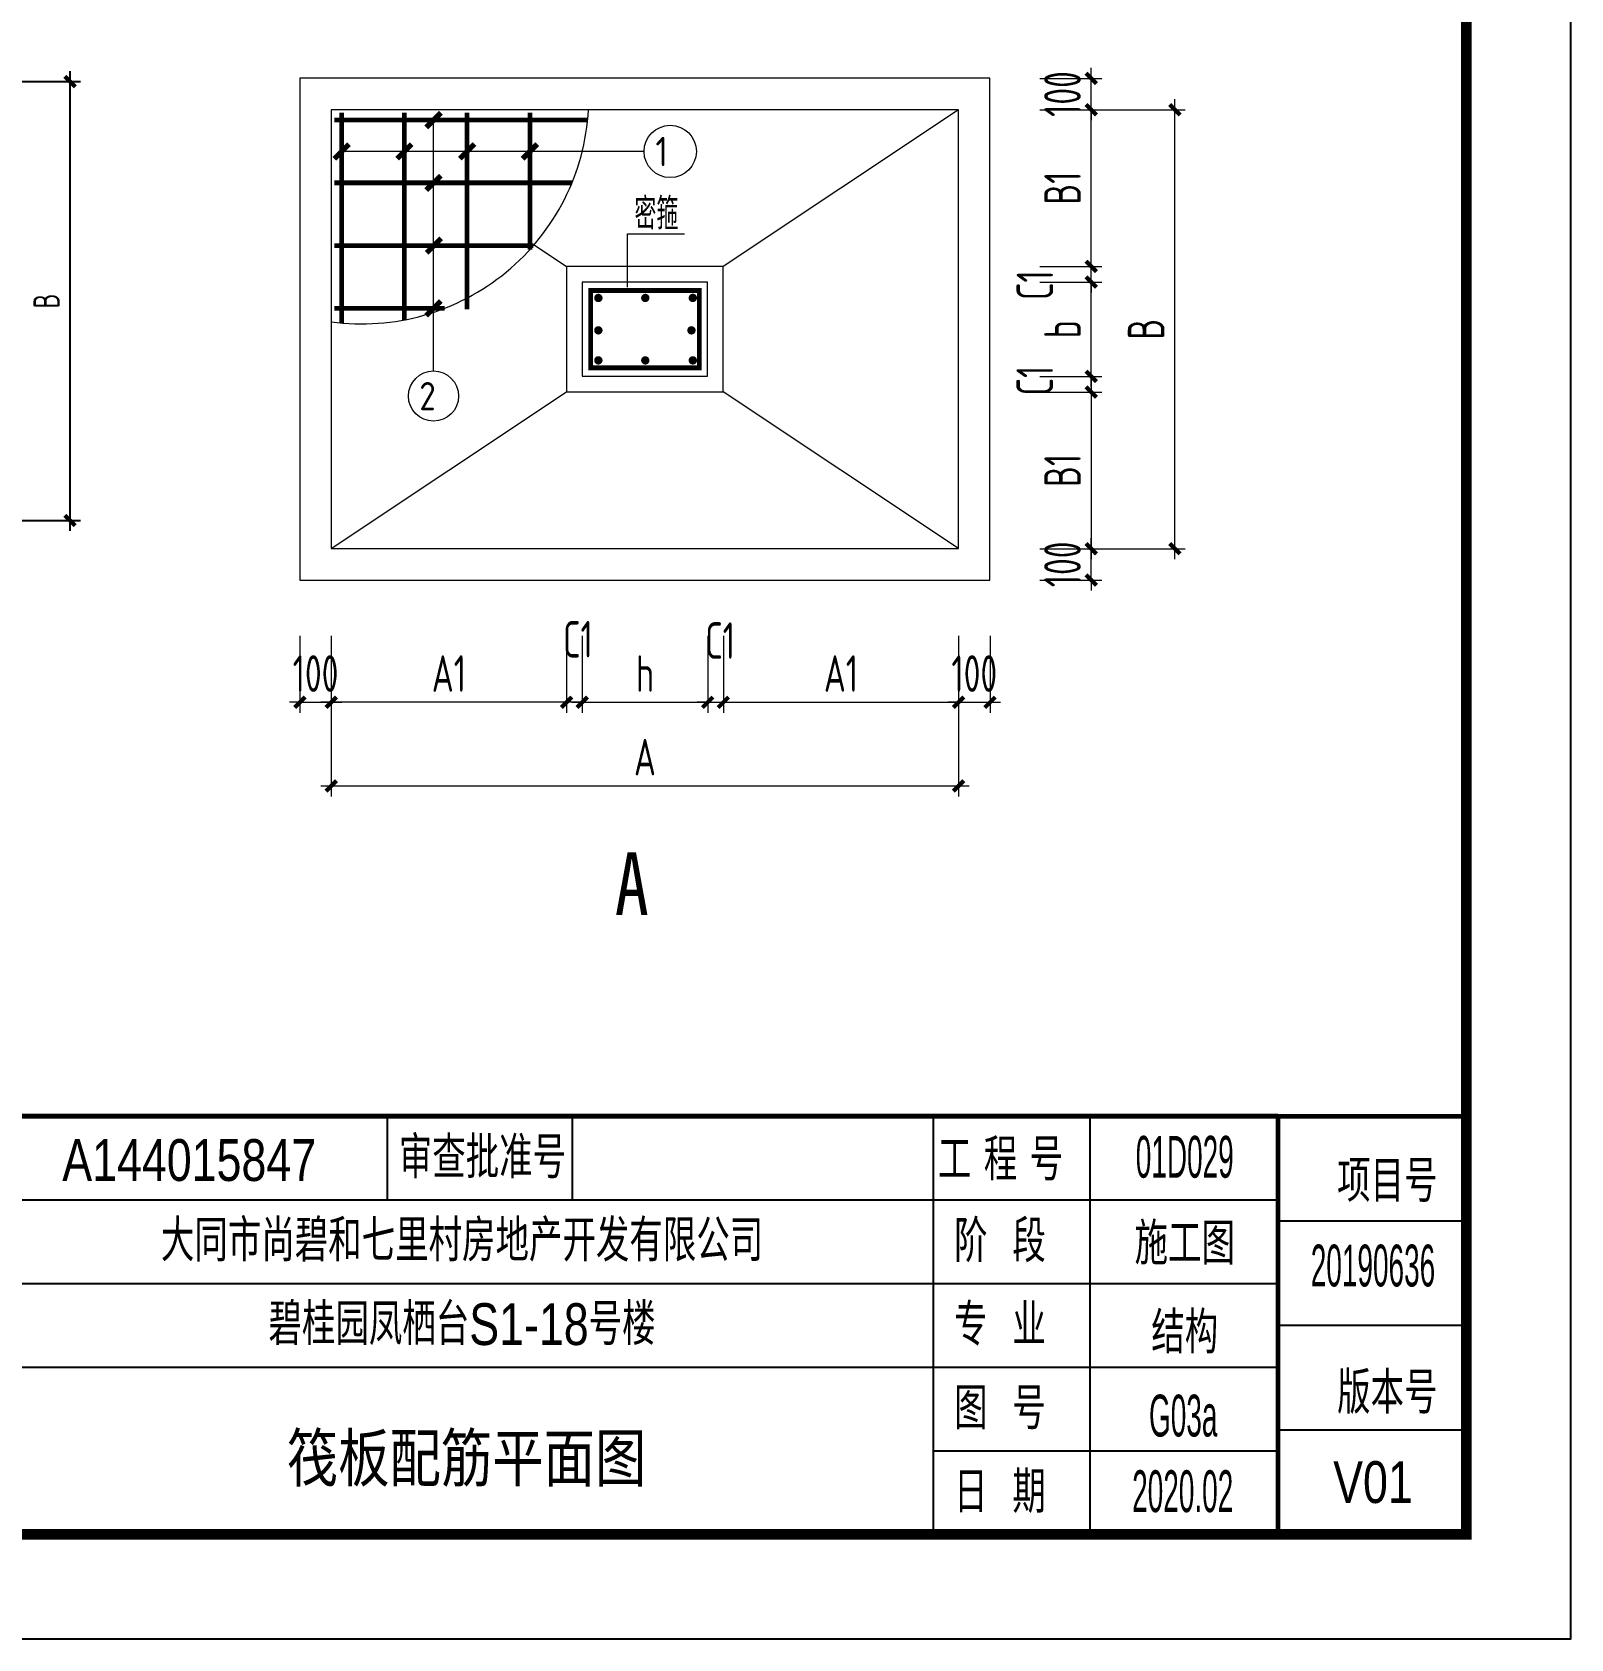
# Model space of a CAD drawing. Extents: x 5874492 to 7194610, y -939842 to -279257.
# Drawn here: x 6170804 to 6185519, y -594709 to -579336 of the extents above; entities that cross this region are included whole.
import ezdxf
from ezdxf.enums import TextEntityAlignment as Align

# ---------------------------------------------------------------- set-up
doc = ezdxf.new("R2010")
doc.units = 0
doc.header["$LTSCALE"] = 1000
doc.layers.add('$AUDIT_BAD_LAYER2', color=7, linetype='Continuous')
doc.layers.add('Y-云图图框', color=7, linetype='Continuous')
for name, color, linetype, lineweight in [('S-墙柱-WALL', 6, 'Continuous', 20), ('S-大样-REIN', 1, 'Continuous', 20), ('S-板-DIM', 3, 'Continuous', 20), ('S-轴网-标注', 3, 'Continuous', 20), ('S-通用-TEXT', 7, 'Continuous', 20)]:
    doc.layers.add(name, color=color, linetype=linetype, lineweight=lineweight)
doc.styles.add('_YT_Name', font='', dxfattribs={"width": 0.8})
doc.styles.add('_YT_Sign_Text', font='ros.shx', dxfattribs={"width": 0.8, "bigfont": 'hztxt.shx'})
doc.styles.get("Standard").update_dxf_attribs({"font": 'gbenor.shx', "bigfont": 'gbcbig.shx'})
doc.styles.add('TSSD_Dimension', font='tssdeng.shx', dxfattribs={"width": 0.7, "bigfont": 'tssdchn.shx'})
doc.styles.add('TSSD_Rein', font='tssdeng.shx', dxfattribs={"width": 0.7, "bigfont": 'hztxt.shx'})
doc.styles.add('黑体', font='', dxfattribs={"width": 0.8})
doc.styles.get('_YT_Name').set_extended_font_data('SimHei')
doc.styles.get('黑体').set_extended_font_data('SimHei')
doc.dimstyles.new('TSSD_20_100', dxfattribs={"dimtxt": 250, "dimasz": 100, "dimexe": 100, "dimexo": 250, "dimgap": 100, "dimtad": 1, "dimdec": 0, "dimlfac": 0.2, "dimzin": 0, "dimdsep": 46, "dimtxsty": 'TSSD_Dimension', "dimblk": 'ARCHTICK', "dimcen": 0, "dimdle": 100, "dimclrt": 7, "dimadec": 0, "dimazin": 0, "dimtfac": 1, "dimtdec": 0, "dimtix": 1, "dimtmove": 2, "dimatfit": 3, "dimfxl": 0, "dimtolj": 1, "dimtzin": 0, "dimarcsym": 0})

# ---------------------------------------------------------------- blocks, each defined once
blk = doc.blocks.new('_ArchTick')
at = {"color": 0, "linetype": 'ByBlock', "const_width": 0.4}
blk.add_lwpolyline([(-0.5, -0.5), (0.5, 0.5)], dxfattribs=at)
blk = doc.blocks.new('*D438')
at = {"layer": '$AUDIT_BAD_LAYER2', "color": 0, "lineweight": -2, "transparency": 16777216}
for p, q in [((-298187, 3069673), (-298187, 3068138)), ((-292187, 3069673), (-292187, 3068138)), ((-298287, 3068238), (-292087, 3068238))]:
    blk.add_line(p, q, dxfattribs=at)
at = {"layer": 'Defpoints', "color": 0, "transparency": 16777216}
for p in [(-298187, 3069923), (-292187, 3069923), (-292187, 3068238)]:
    blk.add_point(p, dxfattribs=at)
at = {"layer": '$AUDIT_BAD_LAYER2', "color": 0, "lineweight": -2, "transparency": 16777216, "xscale": 100, "yscale": 100, "zscale": 100, "rotation": 180}
blk.add_blockref('_ArchTick', (-298187, 3068238), dxfattribs=at)
at = {"layer": '$AUDIT_BAD_LAYER2', "color": 0, "lineweight": -2, "transparency": 16777216, "xscale": 100, "yscale": 100, "zscale": 100}
blk.add_blockref('_ArchTick', (-292187, 3068238), dxfattribs=at)
at = {"layer": '$AUDIT_BAD_LAYER2', "color": 7, "transparency": 16777216, "insert": (-295187, 3068513), "char_height": 350, "attachment_point": 5, "style": 'TSSD_Dimension'}
blk.add_mtext('\\A1;A', dxfattribs=at)
blk = doc.blocks.new('*D439')
at = {"layer": '$AUDIT_BAD_LAYER2', "color": 0, "lineweight": -2, "transparency": 16777216}
for p, q in [((-294587, 3069673), (-294587, 3068938)), ((-294437, 3069673), (-294437, 3068938)), ((-294587, 3069038), (-294687, 3069038)), ((-294587, 3069038), (-294437, 3069038)), ((-294437, 3069038), (-294337, 3069038))]:
    blk.add_line(p, q, dxfattribs=at)
at = {"layer": 'Defpoints', "color": 0, "transparency": 16777216}
for p in [(-294587, 3069923), (-294437, 3069923), (-294437, 3069038)]:
    blk.add_point(p, dxfattribs=at)
at = {"layer": '$AUDIT_BAD_LAYER2', "color": 0, "lineweight": -2, "transparency": 16777216, "xscale": 100, "yscale": 100, "zscale": 100}
blk.add_blockref('_ArchTick', (-294587, 3069038), dxfattribs=at)
at = {"layer": '$AUDIT_BAD_LAYER2', "color": 0, "lineweight": -2, "transparency": 16777216, "xscale": 100, "yscale": 100, "zscale": 100, "rotation": 180}
blk.add_blockref('_ArchTick', (-294437, 3069038), dxfattribs=at)
at = {"layer": '$AUDIT_BAD_LAYER2', "color": 7, "transparency": 16777216, "insert": (-294468, 3069629), "char_height": 350, "attachment_point": 5, "style": 'TSSD_Dimension'}
blk.add_mtext('\\A1;C1', dxfattribs=at)
blk = doc.blocks.new('*D440')
at = {"layer": '$AUDIT_BAD_LAYER2', "color": 0, "lineweight": -2, "transparency": 16777216}
for p, q in [((-295787, 3069673), (-295787, 3068938)), ((-294587, 3069673), (-294587, 3068938)), ((-295887, 3069038), (-294487, 3069038))]:
    blk.add_line(p, q, dxfattribs=at)
at = {"layer": 'Defpoints', "color": 0, "transparency": 16777216}
for p in [(-295787, 3069923), (-294587, 3069923), (-294587, 3069038)]:
    blk.add_point(p, dxfattribs=at)
at = {"layer": '$AUDIT_BAD_LAYER2', "color": 0, "lineweight": -2, "transparency": 16777216, "xscale": 100, "yscale": 100, "zscale": 100, "rotation": 180}
blk.add_blockref('_ArchTick', (-295787, 3069038), dxfattribs=at)
at = {"layer": '$AUDIT_BAD_LAYER2', "color": 0, "lineweight": -2, "transparency": 16777216, "xscale": 100, "yscale": 100, "zscale": 100}
blk.add_blockref('_ArchTick', (-294587, 3069038), dxfattribs=at)
at = {"layer": '$AUDIT_BAD_LAYER2', "color": 7, "transparency": 16777216, "insert": (-295187, 3069313), "char_height": 350, "attachment_point": 5, "style": 'TSSD_Dimension'}
blk.add_mtext('\\A1;h', dxfattribs=at)
blk = doc.blocks.new('*D441')
at = {"layer": '$AUDIT_BAD_LAYER2', "color": 0, "lineweight": -2, "transparency": 16777216}
for p, q in [((-298487, 3069673), (-298487, 3068938)), ((-298187, 3069673), (-298187, 3068938)), ((-298487, 3069038), (-298587, 3069038)), ((-298487, 3069038), (-298187, 3069038)), ((-298187, 3069038), (-298087, 3069038))]:
    blk.add_line(p, q, dxfattribs=at)
at = {"layer": 'Defpoints', "color": 0, "transparency": 16777216}
for p in [(-298487, 3069923), (-298187, 3069923), (-298187, 3069038)]:
    blk.add_point(p, dxfattribs=at)
at = {"layer": '$AUDIT_BAD_LAYER2', "color": 0, "lineweight": -2, "transparency": 16777216, "xscale": 100, "yscale": 100, "zscale": 100}
blk.add_blockref('_ArchTick', (-298487, 3069038), dxfattribs=at)
at = {"layer": '$AUDIT_BAD_LAYER2', "color": 0, "lineweight": -2, "transparency": 16777216, "xscale": 100, "yscale": 100, "zscale": 100, "rotation": 180}
blk.add_blockref('_ArchTick', (-298187, 3069038), dxfattribs=at)
at = {"layer": '$AUDIT_BAD_LAYER2', "color": 7, "transparency": 16777216, "insert": (-298337, 3069313), "char_height": 350, "attachment_point": 5, "style": 'TSSD_Dimension'}
blk.add_mtext('\\A1;100', dxfattribs=at)
blk = doc.blocks.new('*D442')
at = {"layer": '$AUDIT_BAD_LAYER2', "color": 0, "lineweight": -2, "transparency": 16777216}
for p, q in [((-292187, 3069673), (-292187, 3068938)), ((-291887, 3069673), (-291887, 3068938)), ((-292187, 3069038), (-292287, 3069038)), ((-292187, 3069038), (-291887, 3069038)), ((-291887, 3069038), (-291787, 3069038))]:
    blk.add_line(p, q, dxfattribs=at)
at = {"layer": 'Defpoints', "color": 0, "transparency": 16777216}
for p in [(-292187, 3069923), (-291887, 3069923), (-291887, 3069038)]:
    blk.add_point(p, dxfattribs=at)
at = {"layer": '$AUDIT_BAD_LAYER2', "color": 0, "lineweight": -2, "transparency": 16777216, "xscale": 100, "yscale": 100, "zscale": 100}
blk.add_blockref('_ArchTick', (-292187, 3069038), dxfattribs=at)
at = {"layer": '$AUDIT_BAD_LAYER2', "color": 0, "lineweight": -2, "transparency": 16777216, "xscale": 100, "yscale": 100, "zscale": 100, "rotation": 180}
blk.add_blockref('_ArchTick', (-291887, 3069038), dxfattribs=at)
at = {"layer": '$AUDIT_BAD_LAYER2', "color": 7, "transparency": 16777216, "insert": (-292037, 3069313), "char_height": 350, "attachment_point": 5, "style": 'TSSD_Dimension'}
blk.add_mtext('\\A1;100', dxfattribs=at)
blk = doc.blocks.new('*D443')
at = {"layer": '$AUDIT_BAD_LAYER2', "color": 0, "lineweight": -2, "transparency": 16777216}
for p, q in [((-295937, 3069673), (-295937, 3068938)), ((-295787, 3069673), (-295787, 3068938)), ((-295937, 3069038), (-296037, 3069038)), ((-295787, 3069038), (-295937, 3069038)), ((-295787, 3069038), (-295687, 3069038))]:
    blk.add_line(p, q, dxfattribs=at)
at = {"layer": 'Defpoints', "color": 0, "transparency": 16777216}
for p in [(-295937, 3069923), (-295787, 3069923), (-295937, 3069038)]:
    blk.add_point(p, dxfattribs=at)
at = {"layer": '$AUDIT_BAD_LAYER2', "color": 0, "lineweight": -2, "transparency": 16777216, "xscale": 100, "yscale": 100, "zscale": 100}
blk.add_blockref('_ArchTick', (-295937, 3069038), dxfattribs=at)
at = {"layer": '$AUDIT_BAD_LAYER2', "color": 0, "lineweight": -2, "transparency": 16777216, "xscale": 100, "yscale": 100, "zscale": 100, "rotation": 180}
blk.add_blockref('_ArchTick', (-295787, 3069038), dxfattribs=at)
at = {"layer": '$AUDIT_BAD_LAYER2', "color": 7, "transparency": 16777216, "insert": (-295828, 3069641), "char_height": 350, "attachment_point": 5, "style": 'TSSD_Dimension'}
blk.add_mtext('\\A1;C1', dxfattribs=at)
blk = doc.blocks.new('*D444')
at = {"layer": '$AUDIT_BAD_LAYER2', "color": 0, "lineweight": -2, "transparency": 16777216}
for p, q in [((-298187, 3069673), (-298187, 3068938)), ((-295937, 3069673), (-295937, 3068938)), ((-295837, 3069038), (-298287, 3069038))]:
    blk.add_line(p, q, dxfattribs=at)
at = {"layer": 'Defpoints', "color": 0, "transparency": 16777216}
for p in [(-298187, 3069923), (-295937, 3069923), (-298187, 3069038)]:
    blk.add_point(p, dxfattribs=at)
at = {"layer": '$AUDIT_BAD_LAYER2', "color": 0, "lineweight": -2, "transparency": 16777216, "xscale": 100, "yscale": 100, "zscale": 100, "rotation": 180}
blk.add_blockref('_ArchTick', (-298187, 3069038), dxfattribs=at)
at = {"layer": '$AUDIT_BAD_LAYER2', "color": 0, "lineweight": -2, "transparency": 16777216, "xscale": 100, "yscale": 100, "zscale": 100}
blk.add_blockref('_ArchTick', (-295937, 3069038), dxfattribs=at)
at = {"layer": '$AUDIT_BAD_LAYER2', "color": 7, "transparency": 16777216, "insert": (-297062, 3069313), "char_height": 350, "attachment_point": 5, "style": 'TSSD_Dimension'}
blk.add_mtext('\\A1;A1', dxfattribs=at)
blk = doc.blocks.new('*D445')
at = {"layer": '$AUDIT_BAD_LAYER2', "color": 0, "lineweight": -2, "transparency": 16777216}
for p, q in [((-294437, 3069673), (-294437, 3068938)), ((-292187, 3069673), (-292187, 3068938)), ((-294537, 3069038), (-292087, 3069038))]:
    blk.add_line(p, q, dxfattribs=at)
at = {"layer": 'Defpoints', "color": 0, "transparency": 16777216}
for p in [(-294437, 3069923), (-292187, 3069923), (-292187, 3069038)]:
    blk.add_point(p, dxfattribs=at)
at = {"layer": '$AUDIT_BAD_LAYER2', "color": 0, "lineweight": -2, "transparency": 16777216, "xscale": 100, "yscale": 100, "zscale": 100, "rotation": 180}
blk.add_blockref('_ArchTick', (-294437, 3069038), dxfattribs=at)
at = {"layer": '$AUDIT_BAD_LAYER2', "color": 0, "lineweight": -2, "transparency": 16777216, "xscale": 100, "yscale": 100, "zscale": 100}
blk.add_blockref('_ArchTick', (-292187, 3069038), dxfattribs=at)
at = {"layer": '$AUDIT_BAD_LAYER2', "color": 7, "transparency": 16777216, "insert": (-293312, 3069313), "char_height": 350, "attachment_point": 5, "style": 'TSSD_Dimension'}
blk.add_mtext('\\A1;A1', dxfattribs=at)
blk = doc.blocks.new('*D446')
at = {"layer": '$AUDIT_BAD_LAYER2', "color": 0, "lineweight": -2, "transparency": 16777216}
for p, q in [((-290119, 3070408), (-290119, 3074808)), ((-291091, 3074708), (-290019, 3074708)), ((-291091, 3070508), (-290019, 3070508))]:
    blk.add_line(p, q, dxfattribs=at)
at = {"layer": 'Defpoints', "color": 0, "transparency": 16777216}
for p in [(-291341, 3074708), (-290119, 3074708), (-291341, 3070508)]:
    blk.add_point(p, dxfattribs=at)
at = {"layer": '$AUDIT_BAD_LAYER2', "color": 0, "lineweight": -2, "transparency": 16777216, "xscale": 100, "yscale": 100, "zscale": 100}
for p, rotation in [((-290119, 3074708), 90), ((-290119, 3070508), 270)]:
    blk.add_blockref('_ArchTick', p, dxfattribs=dict(at, rotation=rotation))
at = {"layer": '$AUDIT_BAD_LAYER2', "color": 7, "transparency": 16777216, "insert": (-290394, 3072608), "char_height": 350, "attachment_point": 5, "rotation": 90, "style": 'TSSD_Dimension'}
blk.add_mtext('\\A1;B', dxfattribs=at)
blk = doc.blocks.new('*D447')
at = {"layer": '$AUDIT_BAD_LAYER2', "color": 0, "lineweight": -2, "transparency": 16777216}
for p, q in [((-291411, 3073208), (-290819, 3073208)), ((-290919, 3073208), (-290919, 3073308)), ((-290919, 3073058), (-290919, 3073208)), ((-291411, 3073058), (-290819, 3073058)), ((-290919, 3073058), (-290919, 3072958))]:
    blk.add_line(p, q, dxfattribs=at)
at = {"layer": 'Defpoints', "color": 0, "transparency": 16777216}
for p in [(-291661, 3073208), (-290919, 3073208), (-291661, 3073058)]:
    blk.add_point(p, dxfattribs=at)
at = {"layer": '$AUDIT_BAD_LAYER2', "color": 0, "lineweight": -2, "transparency": 16777216, "xscale": 100, "yscale": 100, "zscale": 100}
for p, rotation in [((-290919, 3073208), 270), ((-290919, 3073058), 90)]:
    blk.add_blockref('_ArchTick', p, dxfattribs=dict(at, rotation=rotation))
at = {"layer": '$AUDIT_BAD_LAYER2', "color": 7, "transparency": 16777216, "insert": (-291458, 3073029), "char_height": 350, "attachment_point": 5, "rotation": 90, "style": 'TSSD_Dimension'}
blk.add_mtext('\\A1;C1', dxfattribs=at)
blk = doc.blocks.new('*D448')
at = {"layer": '$AUDIT_BAD_LAYER2', "color": 0, "lineweight": -2, "transparency": 16777216}
for p, q in [((-291411, 3073058), (-290819, 3073058)), ((-290919, 3072056), (-290919, 3073158)), ((-291411, 3072156), (-290819, 3072156))]:
    blk.add_line(p, q, dxfattribs=at)
at = {"layer": 'Defpoints', "color": 0, "transparency": 16777216}
for p in [(-291661, 3073058), (-290919, 3073058), (-291661, 3072156)]:
    blk.add_point(p, dxfattribs=at)
at = {"layer": '$AUDIT_BAD_LAYER2', "color": 0, "lineweight": -2, "transparency": 16777216, "xscale": 100, "yscale": 100, "zscale": 100}
for p, rotation in [((-290919, 3073058), 90), ((-290919, 3072156), 270)]:
    blk.add_blockref('_ArchTick', p, dxfattribs=dict(at, rotation=rotation))
at = {"layer": '$AUDIT_BAD_LAYER2', "color": 7, "transparency": 16777216, "insert": (-291194, 3072607), "char_height": 350, "attachment_point": 5, "rotation": 90, "style": 'TSSD_Dimension'}
blk.add_mtext('\\A1;b', dxfattribs=at)
blk = doc.blocks.new('*D449')
at = {"layer": '$AUDIT_BAD_LAYER2', "color": 0, "lineweight": -2, "transparency": 16777216}
for p, q in [((-290919, 3070508), (-290919, 3070608)), ((-291411, 3070508), (-290819, 3070508)), ((-290919, 3070208), (-290919, 3070508)), ((-291411, 3070208), (-290819, 3070208)), ((-290919, 3070208), (-290919, 3070108))]:
    blk.add_line(p, q, dxfattribs=at)
at = {"layer": 'Defpoints', "color": 0, "transparency": 16777216}
for p in [(-291661, 3070508), (-290919, 3070508), (-291661, 3070208)]:
    blk.add_point(p, dxfattribs=at)
at = {"layer": '$AUDIT_BAD_LAYER2', "color": 0, "lineweight": -2, "transparency": 16777216, "xscale": 100, "yscale": 100, "zscale": 100}
for p, rotation in [((-290919, 3070508), 270), ((-290919, 3070208), 90)]:
    blk.add_blockref('_ArchTick', p, dxfattribs=dict(at, rotation=rotation))
at = {"layer": '$AUDIT_BAD_LAYER2', "color": 7, "transparency": 16777216, "insert": (-291194, 3070358), "char_height": 350, "attachment_point": 5, "rotation": 90, "style": 'TSSD_Dimension'}
blk.add_mtext('\\A1;100', dxfattribs=at)
blk = doc.blocks.new('*D450')
at = {"layer": '$AUDIT_BAD_LAYER2', "color": 0, "lineweight": -2, "transparency": 16777216}
for p, q in [((-290919, 3075008), (-290919, 3075108)), ((-291411, 3075008), (-290819, 3075008)), ((-290919, 3074708), (-290919, 3075008)), ((-291411, 3074708), (-290819, 3074708)), ((-290919, 3074708), (-290919, 3074608))]:
    blk.add_line(p, q, dxfattribs=at)
at = {"layer": 'Defpoints', "color": 0, "transparency": 16777216}
for p in [(-291661, 3075008), (-290919, 3075008), (-291661, 3074708)]:
    blk.add_point(p, dxfattribs=at)
at = {"layer": '$AUDIT_BAD_LAYER2', "color": 0, "lineweight": -2, "transparency": 16777216, "xscale": 100, "yscale": 100, "zscale": 100}
for p, rotation in [((-290919, 3075008), 270), ((-290919, 3074708), 90)]:
    blk.add_blockref('_ArchTick', p, dxfattribs=dict(at, rotation=rotation))
at = {"layer": '$AUDIT_BAD_LAYER2', "color": 7, "transparency": 16777216, "insert": (-291194, 3074858), "char_height": 350, "attachment_point": 5, "rotation": 90, "style": 'TSSD_Dimension'}
blk.add_mtext('\\A1;100', dxfattribs=at)
blk = doc.blocks.new('*D451')
at = {"layer": '$AUDIT_BAD_LAYER2', "color": 0, "lineweight": -2, "transparency": 16777216}
for p, q in [((-291411, 3072156), (-290819, 3072156)), ((-290919, 3072156), (-290919, 3072256)), ((-290919, 3072156), (-290919, 3072006)), ((-291411, 3072006), (-290819, 3072006)), ((-290919, 3072006), (-290919, 3071906))]:
    blk.add_line(p, q, dxfattribs=at)
at = {"layer": 'Defpoints', "color": 0, "transparency": 16777216}
for p in [(-291661, 3072156), (-291661, 3072006), (-290919, 3072006)]:
    blk.add_point(p, dxfattribs=at)
at = {"layer": '$AUDIT_BAD_LAYER2', "color": 0, "lineweight": -2, "transparency": 16777216, "xscale": 100, "yscale": 100, "zscale": 100}
for p, rotation in [((-290919, 3072156), 270), ((-290919, 3072006), 90)]:
    blk.add_blockref('_ArchTick', p, dxfattribs=dict(at, rotation=rotation))
at = {"layer": '$AUDIT_BAD_LAYER2', "color": 7, "transparency": 16777216, "insert": (-291459, 3072116), "char_height": 350, "attachment_point": 5, "rotation": 90, "style": 'TSSD_Dimension'}
blk.add_mtext('\\A1;C1', dxfattribs=at)
blk = doc.blocks.new('*D452')
at = {"layer": '$AUDIT_BAD_LAYER2', "color": 0, "lineweight": -2, "transparency": 16777216}
for p, q in [((-290919, 3072106), (-290919, 3070408)), ((-291411, 3072006), (-290819, 3072006)), ((-291411, 3070508), (-290819, 3070508))]:
    blk.add_line(p, q, dxfattribs=at)
at = {"layer": 'Defpoints', "color": 0, "transparency": 16777216}
for p in [(-291661, 3072006), (-291661, 3070508), (-290919, 3070508)]:
    blk.add_point(p, dxfattribs=at)
at = {"layer": '$AUDIT_BAD_LAYER2', "color": 0, "lineweight": -2, "transparency": 16777216, "xscale": 100, "yscale": 100, "zscale": 100}
for p, rotation in [((-290919, 3072006), 90), ((-290919, 3070508), 270)]:
    blk.add_blockref('_ArchTick', p, dxfattribs=dict(at, rotation=rotation))
at = {"layer": '$AUDIT_BAD_LAYER2', "color": 7, "transparency": 16777216, "insert": (-291194, 3071257), "char_height": 350, "attachment_point": 5, "rotation": 90, "style": 'TSSD_Dimension'}
blk.add_mtext('\\A1;B1', dxfattribs=at)
blk = doc.blocks.new('*D453')
at = {"layer": '$AUDIT_BAD_LAYER2', "color": 0, "lineweight": -2, "transparency": 16777216}
for p, q in [((-290919, 3073108), (-290919, 3074808)), ((-291411, 3074708), (-290819, 3074708)), ((-291411, 3073208), (-290819, 3073208))]:
    blk.add_line(p, q, dxfattribs=at)
at = {"layer": 'Defpoints', "color": 0, "transparency": 16777216}
for p in [(-291661, 3074708), (-290919, 3074708), (-291661, 3073208)]:
    blk.add_point(p, dxfattribs=at)
at = {"layer": '$AUDIT_BAD_LAYER2', "color": 0, "lineweight": -2, "transparency": 16777216, "xscale": 100, "yscale": 100, "zscale": 100}
for p, rotation in [((-290919, 3074708), 90), ((-290919, 3073208), 270)]:
    blk.add_blockref('_ArchTick', p, dxfattribs=dict(at, rotation=rotation))
at = {"layer": '$AUDIT_BAD_LAYER2', "color": 7, "transparency": 16777216, "insert": (-291194, 3073958), "char_height": 350, "attachment_point": 5, "rotation": 90, "style": 'TSSD_Dimension'}
blk.add_mtext('\\A1;B1', dxfattribs=at)
blk = doc.blocks.new('*D2261')
at = {"color": 0, "lineweight": -2, "transparency": 16777216}
for p, q in [((212174, -146700), (212174, -142300)), ((211202, -142400), (212274, -142400)), ((211202, -146600), (212274, -146600))]:
    blk.add_line(p, q, dxfattribs=at)
at = {"layer": 'Defpoints', "color": 0, "transparency": 16777216}
for p in [(210952, -142400), (212174, -142400), (210952, -146600)]:
    blk.add_point(p, dxfattribs=at)
at = {"color": 0, "lineweight": -2, "transparency": 16777216, "xscale": 100, "yscale": 100, "zscale": 100}
for p, rotation in [((212174, -142400), 90), ((212174, -146600), 270)]:
    blk.add_blockref('_ArchTick', p, dxfattribs=dict(at, rotation=rotation))
at = {"color": 7, "transparency": 16777216, "insert": (211949, -144500), "char_height": 250, "attachment_point": 5, "rotation": 90, "style": 'TSSD_Dimension'}
blk.add_mtext('\\A1;B', dxfattribs=at)
blk = doc.blocks.new('ECMCTK_A1+0.25_横_单行图名--0')
for p, q in [((937.8, 50), (937.8, 42)), ((955.48, 50), (955.48, 42)), ((990, 50), (990, 10)), ((1005, 50), (1005, 10)), ((1023, 50.01), (1041, 50)), ((1023, 50.01), (1023, 10)), ((885, 42), (1023, 42)), ((1023, 40.01), (1041, 40.01)), ((783, 34), (1023, 34)), ((1023, 30.01), (1041, 30)), ((783, 26), (1023, 26)), ((1023, 20), (1041, 20)), ((990, 18), (1023, 18))]:
    blk.add_line(p, q)
at = {"color": 4}
blk.add_lwpolyline([(0, 0), (1051, 0), (1051, 594), (0, 594)], close=True, dxfattribs=at)
for points, const_width in [([(25, 10), (1041, 10), (1041, 584), (25, 584)], 1), ([(783, 10), (1041, 10), (1041, 50), (783, 50)], 0.45)]:
    blk.add_lwpolyline(points, close=True, dxfattribs=dict(const_width=const_width))
at = {"const_width": 0.45}
for points in [[(783, 10), (783, 50.01), (1023, 50.01)], [(1023, 50.01), (1023, 10)]]:
    blk.add_lwpolyline(points, dxfattribs=at)
at = {"style": '_YT_Sign_Text', "width": 0.8}
for s, p in [('审查批准号', (938.91, 44.06)), ('工 程 号', (990.47, 43.85)), ('项目号', (1028.65, 41.8)), ('阶  段', (992.01, 36.05)), ('专  业', (992.01, 28.05)), ('版本号', (1028.65, 21.55)), ('图  号', (992.01, 20.05)), ('日  期', (992.01, 12.05))]:
    blk.add_text(s, height=4, dxfattribs=at).set_placement(p)
at = {"color": 80, "flags": 3}
for tag, height, p in [('YTHQINS', 3, (34.31, 585.5)), ('ECMCKEY', 3, (292.07, 288.23)), ('YTTQINS', 5.62, (1058.03, 12.81)), ('YTBARCODE_T1', 3, (883.66, 5.7)), ('YTFRAME', 3, (804.81, 4.27))]:
    blk.add_attdef(tag, text='', height=height, dxfattribs=at).set_placement(p, align=Align.MIDDLE_CENTER)
for tag, height, style, width, p in [('证书编号', 4, '_YT_Sign_Text', 0.8, (918.87, 43.81)), ('审查批准号', 4, '_YT_Sign_Text', 0.8, (971.06, 43.81)), ('工程号', 4, '_YT_Sign_Text', 0.5, (1014.08, 44.12)), ('设计单位', 6, '_YT_Name', 0.8, (833.75, 38.6)), ('建设单位', 4, '_YT_Sign_Text', 0.8, (944.96, 36.11)), ('阶段', 4, '_YT_Sign_Text', 0.8, (1014.08, 35.81)), ('项目号', 4, '_YT_Sign_Text', 0.5, (1032.08, 33.72)), ('项目名称', 4, '_YT_Sign_Text', 0.8, (944.96, 28.11)), ('专业', 4, '_YT_Sign_Text', 0.8, (1014.08, 27.31)), ('图纸编号', 4, '_YT_Sign_Text', 0.5, (1013.93, 19.36)), ('图纸名称', 4.5, '_YT_Name', 0.8, (945.39, 15.06)), ('版本号', 4, '_YT_Sign_Text', 0.8, (1032.08, 13)), ('出图比例', 4.2, '_YT_Sign_Text', 0.8, (891.82, 11.78)), ('日期', 4, '_YT_Sign_Text', 0.5, (1013.88, 12.13))]:
    blk.add_attdef(tag, text='', height=height, dxfattribs=dict(style=style, width=width)).set_placement(p, align=Align.CENTER)
at = {"style": '_YT_Sign_Text', "width": 0.8, "flags": 3}
for tag, p, height in [('[审定人]', (800.95, 27.81), 4.1), ('{审定人}', (815.87, 26.45), 6.24), ('[校对人]', (852.23, 27.82), 4.1), ('{校对人}', (868.35, 26.53), 6.24), ('{审核人}', (816.98, 18.44), 6.24), ('[设计人]', (852.47, 20.21), 4.1), ('{设计人}', (868.48, 18.54), 6.24), ('[审核人]', (801.01, 19.76), 4.1), ('{项目负责人}', (818.28, 10.72), 6.24), ('{专业负责人}', (868.58, 10.36), 6.24), ('[项目负责人]', (800.78, 12.01), 4.1), ('[专业负责人]', (852.74, 11.77), 4.1)]:
    blk.add_attdef(tag, p, '', height=height, dxfattribs=at)
at = {"color": 80, "flags": 3}
for tag, p in [('YTQRCODE', (761.04, 11.91)), ('YTBZSIT', (25, 10)), ('EXT_TK_LEFT', (25, 10))]:
    blk.add_attdef(tag, p, '', height=3, dxfattribs=at)
blk = doc.blocks.new('20180823.15260393')
for centre, radius in [((3642.1, 7306.5), 250), ((1378.5, 4965.7), 240)]:
    blk.add_circle(centre, radius)
at = {"layer": 'S-墙柱-WALL'}
for p, q in [((6400, 7706), (4150, 6206)), ((2339.9, 6412.7), (2650, 6206)), ((400, 3506), (2650, 5006)), ((6400, 3506), (4150, 5006))]:
    blk.add_line(p, q, dxfattribs=at)
blk.add_lwpolyline([(100, 3206), (6700, 3206), (6700, 8006), (100, 8006)], close=True, dxfattribs=at)
for points in [[(400, 3506), (6400, 3506), (6400, 7706), (400, 7706), (400, 3506)], [(2650, 5006), (4150, 5006), (4150, 6206), (2650, 6206), (2650, 5006)], [(2800, 5156), (4000, 5156), (4000, 6056), (2800, 6056), (2800, 5156)]]:
    blk.add_lwpolyline(points, dxfattribs=at)
blk.add_arc((693, 7827.6), 2171.2, 262.24447, 356.78884, dxfattribs=at)
at = {"layer": 'S-大样-REIN', "const_width": 45}
for points in [[(500, 7676), (500, 5665)], [(1100, 7676), (1100, 5694.9)], [(1700, 7676), (1700, 5795.1)], [(2300, 7676), (2300, 6367.6)], [(430, 7606), (2852.8, 7606)], [(430, 7006), (2702.7, 7006)], [(430, 6406), (2334, 6406)], [(430, 5806), (1484.9, 5806)]]:
    blk.add_lwpolyline(points, dxfattribs=at)
blk.add_lwpolyline([(2880, 5236), (3920, 5236), (3920, 5976), (2880, 5976)], close=True, dxfattribs=at)
at = {"layer": 'S-大样-REIN', "const_width": 40}
for points in [[(2934.9, 5904.6, 1), (2974.9, 5904.6, 1)], [(3383.6, 5904.6, 1), (3423.6, 5904.6, 1)], [(3838.2, 5904.6, 1), (3878.2, 5904.6, 1)], [(2934.9, 5594.7, -1), (2974.9, 5594.7, -1)], [(3865.1, 5594.7, 1), (3825.1, 5594.7, 1)], [(2934.9, 5307.3, -1), (2974.9, 5307.3, -1)], [(3383.6, 5307.3, -1), (3423.6, 5307.3, -1)], [(3838.2, 5307.3, -1), (3878.2, 5307.3, -1)]]:
    blk.add_lwpolyline(points, format="xyb", close=True, dxfattribs=at)
at = {"layer": 'S-轴网-标注'}
for p, q in [((1378.5, 5205.7), (1378.5, 7606)), ((3392.1, 7306.5), (500, 7306.5))]:
    blk.add_line(p, q, dxfattribs=at)
at = {"layer": 'S-轴网-标注', "const_width": 50}
for points in [[(1448.5, 7676), (1308.5, 7536)], [(570, 7376.5), (430, 7236.5)], [(1170, 7376.5), (1030, 7236.5)], [(1770, 7376.5), (1630, 7236.5)], [(2370, 7376.5), (2230, 7236.5)], [(1448.5, 7076), (1308.5, 6936)], [(1452, 6476), (1312, 6336)], [(1448.5, 5876), (1308.5, 5736)]]:
    blk.add_lwpolyline(points, dxfattribs=at)
at = {"layer": 'S-通用-TEXT'}
blk.add_lwpolyline([(3232.6, 6008), (3232.6, 6516.6), (3778.1, 6516.6)], dxfattribs=at)
for s, height, p in [('1', 281.2, (3500.7, 7165.1)), ('2', 270, (1242.7, 4830))]:
    blk.add_text(s, height=height, dxfattribs=at).set_placement(p)
at = {"layer": 'S-通用-TEXT', "style": 'TSSD_Rein', "width": 0.7}
blk.add_text('密箍', height=300, dxfattribs=at).set_placement((3719.9, 6560.3), align=Align.RIGHT)
at = {"layer": 'S-通用-TEXT', "style": '黑体', "width": 0.8}
blk.add_text('A', height=600, dxfattribs=at).set_placement((3111.3, 0))
at = {"layer": 'S-板-DIM'}
for base, p1, p2, picture, middle in [((7668.7, 8006), (6926.2, 7706), (6926.2, 8006), '*D450', (7393.7, 7856)), ((7668.7, 3506), (6926.2, 3206), (6926.2, 3506), '*D449', (7393.7, 3356))]:
    dim = blk.add_linear_dim(base=base, p1=p1, p2=p2, angle=90, dimstyle='TSSD_20_100', override={"dimlfac": 0.333333}, dxfattribs=at)
    dim.commit()
    dim.dimension.update_dxf_attribs({"geometry": picture, "text_midpoint": middle, "insert": (298587.4, -3067002.2)})
for base, p1, p2, angle, text, picture, middle in [((7668.7, 7706), (6926.2, 6206), (6926.2, 7706), 90, 'B1', '*D453', (7393.7, 6956)), ((8468.7, 7706), (7246.2, 3506), (7246.2, 7706), 90, 'B', '*D446', (8193.7, 5606)), ((7668.7, 6056), (6926.2, 5154.1), (6926.2, 6056), 90, 'b', '*D448', (7393.7, 5605)), ((7668.7, 3506), (6926.2, 5004.1), (6926.2, 3506), 270, 'B1', '*D452', (7393.7, 4255)), ((400, 2036), (2650, 2920.5), (400, 2920.5), 180, 'A1', '*D444', (1525, 2311))]:
    dim = blk.add_linear_dim(base=base, p1=p1, p2=p2, angle=angle, text=text, dimstyle='TSSD_20_100', override={"dimlfac": 0.333333}, dxfattribs=at)
    dim.commit()
    dim.dimension.update_dxf_attribs({"geometry": picture, "text_midpoint": middle, "insert": (298587.4, -3067002.2)})
for base, p1, p2, angle, picture, middle in [((7668.7, 6206), (6926.2, 6056), (6926.2, 6206), 90, '*D447', (7129.4, 6027.2)), ((7668.7, 5004.1), (6926.2, 5154.1), (6926.2, 5004.1), 270, '*D451', (7128, 5113.8)), ((2650, 2036), (2800, 2920.5), (2650, 2920.5), 180, '*D443', (2759.7, 2638.4))]:
    dim = blk.add_linear_dim(base=base, p1=p1, p2=p2, angle=angle, text='C1', dimstyle='TSSD_20_100', override={"dimlfac": 0.333333}, dxfattribs=at)
    dim.commit()
    dim.dimension.update_dxf_attribs({"geometry": picture, "text_midpoint": middle, "dimtype": 128, "insert": (298587.4, -3067002.2)})
for base, p1, p2, picture, middle in [((400, 2036), (100, 2920.5), (400, 2920.5), '*D441', (250, 2311)), ((6700, 2036), (6400, 2920.5), (6700, 2920.5), '*D442', (6550, 2311))]:
    dim = blk.add_linear_dim(base=base, p1=p1, p2=p2, dimstyle='TSSD_20_100', override={"dimlfac": 0.333333}, dxfattribs=at)
    dim.commit()
    dim.dimension.update_dxf_attribs({"geometry": picture, "text_midpoint": middle, "insert": (298587.4, -3067002.2)})
for base, p1, p2, text, picture, middle in [((6400, 1236), (400, 2920.5), (6400, 2920.5), 'A', '*D438', (3400, 1511)), ((4000, 2036), (2800, 2920.5), (4000, 2920.5), 'h', '*D440', (3400, 2311)), ((6400, 2036), (4150, 2920.5), (6400, 2920.5), 'A1', '*D445', (5275, 2311))]:
    dim = blk.add_linear_dim(base=base, p1=p1, p2=p2, text=text, dimstyle='TSSD_20_100', override={"dimlfac": 0.333333}, dxfattribs=at)
    dim.commit()
    dim.dimension.update_dxf_attribs({"geometry": picture, "text_midpoint": middle, "insert": (298587.4, -3067002.2)})
dim = blk.add_linear_dim(base=(4150, 2036), p1=(4000, 2920.5), p2=(4150, 2920.5), text='C1', dimstyle='TSSD_20_100', override={"dimlfac": 0.333333}, dxfattribs=at)
dim.commit()
dim.dimension.update_dxf_attribs({"geometry": '*D439', "text_midpoint": (4119.4, 2626.7), "dimtype": 128, "insert": (298587.4, -3067002.2)})
blk = doc.blocks.new('sdgfjhgfjhgfj')
dim = blk.add_linear_dim(base=(212174.3, -142399.5), p1=(210951.8, -146599.5), p2=(210951.8, -142399.5), angle=90, text='B', dimstyle='TSSD_20_100', override={"dimlfac": 0.333333})
dim.commit()
dim.dimension.update_dxf_attribs({"geometry": '*D2261', "text_midpoint": (211949.3, -144499.5)})

msp = doc.modelspace()

# ---------------------------------------------------------------- block references
msp.add_blockref('sdgfjhgfjhgfj', (5958992.1, -437408.6))
at = {"layer": 'S-大样-REIN'}
msp.add_blockref('20180823.15260393', (6173263.7, -587784), dxfattribs=at)
msp.add_blockref('20180823.15260393', (6173263.7, -587784), dxfattribs=at)
at = {"layer": 'Y-云图图框'}
ref = msp.add_blockref('ECMCTK_A1+0.25_横_单行图名--0', (6080419, -594708.9), dxfattribs=dict(at, xscale=100, yscale=100, zscale=100))
ref.add_attrib('图纸编号', 'G03a', dxfattribs={"layer": '0', "height": 400, "style": '_YT_Sign_Text', "width": 0.5}).set_placement((6181811.9, -592772.7), align=Align.CENTER)
ref.add_attrib('图纸名称', '筏板配筋平面图', dxfattribs={"layer": '0', "height": 450, "style": '_YT_Name', "width": 0.8}).set_placement((6174957.9, -593202.6), align=Align.CENTER)
ref.add_attrib('版本号', 'V01', dxfattribs={"layer": '0', "height": 400, "style": '_YT_Sign_Text', "width": 0.8}).set_placement((6183626.7, -593408.8), align=Align.CENTER)
ref.add_attrib('项目名称', '碧桂园凤栖台S1-18号楼', dxfattribs={"layer": '0', "height": 400, "style": '_YT_Sign_Text', "width": 0.8}).set_placement((6174915, -591897.6), align=Align.CENTER)
ref.add_attrib('工程号', '01D029', dxfattribs={"layer": '0', "height": 400, "style": '_YT_Sign_Text', "width": 0.5}).set_placement((6181826.6, -590296.7), align=Align.CENTER)
ref.add_attrib('阶段', '施工图', dxfattribs={"layer": '0', "height": 400, "style": '_YT_Sign_Text', "width": 0.8}).set_placement((6181826.6, -591127.5), align=Align.CENTER)
ref.add_attrib('专业', '结构', dxfattribs={"layer": '0', "height": 400, "style": '_YT_Sign_Text', "width": 0.8}).set_placement((6181826.6, -591978), align=Align.CENTER)
ref.add_attrib('日期', '2020.02', dxfattribs={"layer": '0', "height": 400, "style": '_YT_Sign_Text', "width": 0.5}).set_placement((6181807, -593496.1), align=Align.CENTER)
ref.add_attrib('项目号', '20190636', dxfattribs={"layer": '0', "height": 400, "style": '_YT_Sign_Text', "width": 0.5}).set_placement((6183626.7, -591336.9), align=Align.CENTER)
ref.add_attrib('建设单位', '大同市尚碧和七里村房地产开发有限公司', dxfattribs={"layer": '0', "height": 400, "style": '_YT_Sign_Text', "width": 0.8}).set_placement((6174915, -591097.6), align=Align.CENTER)
ref.add_attrib('证书编号', 'A144015847', dxfattribs={"layer": '0', "height": 400, "style": '_YT_Sign_Text', "width": 0.8}).set_placement((6172305.6, -590327.8), align=Align.CENTER)

doc.saveas('drawing.dxf')
